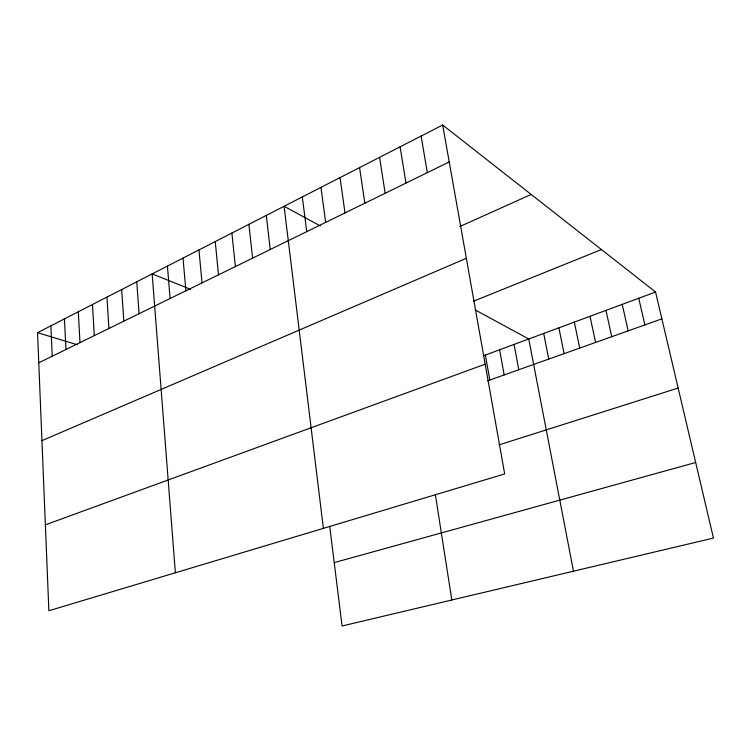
<?xml version="1.0" encoding="UTF-8"?>
<svg xmlns="http://www.w3.org/2000/svg" width="751" height="751" viewBox="0 0 751 751"><rect width="100%" height="100%" fill="white"/><g stroke="black" fill="none" stroke-linecap="round" stroke-linejoin="round"><path stroke-width="1.13" d="M442.658 125.013L504.691 473.947L48.871 610.741L37.55 332.655L442.658 125.013L655.557 292.017L713.45 538.063L342.062 625.987L329.727 526.367M38.78 362.789L449.22 161.925M459.715 226.577L531.182 194.453M41.943 440.64L466.352 258.297M473.731 301.104L601.438 249.567M483.212 355.861L655.557 292.017M45.379 524.846L485.174 364.169M487.643 380.804L661.875 318.875M499.03 444.883L678.153 388.042M334.214 562.612L695.67 462.494M37.55 332.655L77.118 344.728M190.529 289.285L152.162 273.908L175.368 572.778M320.217 225.882L284.094 206.29L323.371 528.366M475.111 309.891L528.751 338.992L573.482 571.201M638.744 298.241L644.865 324.92M622.222 304.362L628.155 330.862M605.982 310.379L611.736 336.701M590.014 316.293L595.59 342.437M574.318 322.113L579.716 348.079M558.875 327.83L564.104 353.627M543.686 333.453L548.756 359.081M514.059 344.437L518.81 369.727M499.593 349.788L504.193 374.918M485.371 355.063L489.821 380.034M421.114 136.053L427.328 172.646M400.095 146.83L405.981 183.084M435.42 494.975L451.82 600.002M379.584 157.344L385.16 193.279M359.569 167.604L364.845 203.221M340.025 177.611L345.019 212.927M320.949 187.393L325.662 222.399M302.306 196.95L306.755 231.646M266.295 215.406L270.247 249.51M248.891 224.333L252.608 258.147M231.881 233.054L235.373 266.577M215.237 241.578L218.513 274.828M198.949 249.923L202.028 282.902M183.019 258.091L185.891 290.797M167.426 266.089L170.111 298.522M136.757 281.803L139.076 313.702M121.69 289.529L123.831 321.165M106.933 297.096L108.904 328.469M92.476 304.502L94.288 335.622M78.32 311.759L79.981 342.625M64.455 318.865L65.966 349.487M50.871 325.831L52.232 356.199"/></g></svg>
